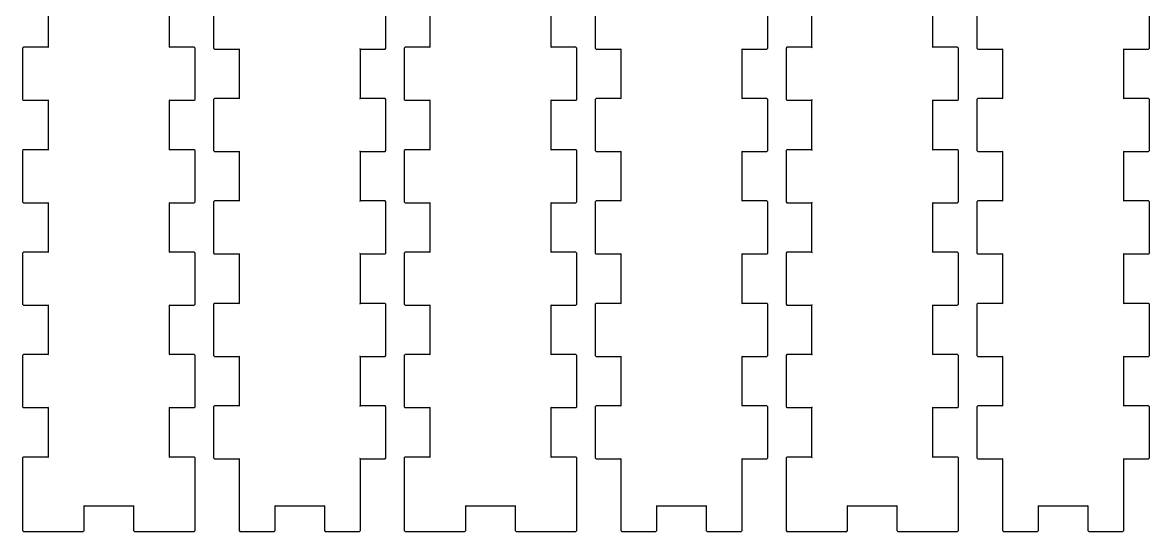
# Model space of a CAD drawing. Extents: x 9 to 592, y 22 to 392.
# Drawn here: x 460.1 to 592.2, y 161.9 to 221.5 of the extents above; entities that cross this region are included whole.
import ezdxf

# ---------------------------------------------------------------- set-up
doc = ezdxf.new("R2010")
doc.units = 0

msp = doc.modelspace()

# ---------------------------------------------------------------- linework, layer by layer
at = {"layer": 'Layer 1'}
for p, q in [((463.079, 224.376), (463.079, 218.596)), ((477.299, 218.596), (477.299, 224.376)), ((482.45, 224.486), (482.45, 218.486)), ((502.67, 218.486), (502.67, 224.486)), ((507.82, 224.376), (507.82, 218.596)), ((522.04, 218.596), (522.04, 224.376)), ((527.191, 224.486), (527.191, 218.486)), ((547.411, 218.486), (547.411, 224.486)), ((552.561, 224.376), (552.561, 218.596)), ((566.781, 218.596), (566.781, 224.376)), ((571.932, 224.486), (571.932, 218.486)), ((592.152, 218.486), (592.152, 224.486)), ((460.189, 218.596), (460.079, 218.486)), ((460.079, 218.486), (460.079, 212.486)), ((463.079, 218.596), (460.189, 218.596)), ((463.079, 218.596), (463.12025, 218.55475)), ((463.12025, 218.55475), (463.079, 218.596)), ((477.299, 218.596), (477.25775, 218.55475)), ((477.25775, 218.55475), (477.299, 218.596)), ((480.189, 218.596), (477.299, 218.596)), ((480.299, 218.486), (480.189, 218.596)), ((480.299, 212.486), (480.299, 218.486)), ((482.45, 218.486), (482.56, 218.376)), ((482.56, 218.376), (485.45, 218.376)), ((485.45, 218.376), (485.49125, 218.41725)), ((485.49125, 218.41725), (485.45, 218.376)), ((485.45, 218.376), (485.45, 212.596)), ((499.67, 218.376), (499.62875, 218.41725)), ((499.62875, 218.41725), (499.67, 218.376)), ((499.67, 212.596), (499.67, 218.376)), ((499.67, 218.376), (502.56, 218.376)), ((502.56, 218.376), (502.67, 218.486)), ((504.93, 218.596), (504.82, 218.486)), ((504.82, 218.486), (504.82, 212.486)), ((507.82, 218.596), (504.93, 218.596)), ((507.82, 218.596), (507.86125, 218.55475)), ((507.86125, 218.55475), (507.82, 218.596)), ((522.04, 218.596), (521.99875, 218.55475)), ((521.99875, 218.55475), (522.04, 218.596)), ((524.93, 218.596), (522.04, 218.596)), ((525.04, 218.486), (524.93, 218.596)), ((525.04, 212.486), (525.04, 218.486)), ((527.191, 218.486), (527.301, 218.376)), ((527.301, 218.376), (530.191, 218.376)), ((530.191, 218.376), (530.23225, 218.41725)), ((530.23225, 218.41725), (530.191, 218.376)), ((530.191, 218.376), (530.191, 212.596)), ((544.411, 218.376), (544.36975, 218.41725)), ((544.36975, 218.41725), (544.411, 218.376)), ((544.411, 212.596), (544.411, 218.376)), ((544.411, 218.376), (547.301, 218.376)), ((547.301, 218.376), (547.411, 218.486)), ((549.671, 218.596), (549.561, 218.486)), ((549.561, 218.486), (549.561, 212.486)), ((552.561, 218.596), (549.671, 218.596)), ((552.561, 218.596), (552.60225, 218.55475)), ((552.60225, 218.55475), (552.561, 218.596)), ((566.781, 218.596), (566.73975, 218.55475)), ((566.73975, 218.55475), (566.781, 218.596)), ((569.671, 218.596), (566.781, 218.596)), ((569.781, 218.486), (569.671, 218.596)), ((569.781, 212.486), (569.781, 218.486)), ((571.932, 218.486), (572.042, 218.376)), ((572.042, 218.376), (574.932, 218.376)), ((574.932, 218.376), (574.97325, 218.41725)), ((574.97325, 218.41725), (574.932, 218.376)), ((574.932, 218.376), (574.932, 212.596)), ((589.152, 218.376), (589.11075, 218.41725)), ((589.11075, 218.41725), (589.152, 218.376)), ((589.152, 212.596), (589.152, 218.376)), ((589.152, 218.376), (592.042, 218.376)), ((592.042, 218.376), (592.152, 218.486)), ((460.079, 212.486), (460.189, 212.376)), ((460.189, 212.376), (463.079, 212.376)), ((463.079, 212.376), (463.12025, 212.41725)), ((463.12025, 212.41725), (463.079, 212.376)), ((463.079, 212.376), (463.079, 206.596)), ((477.299, 212.376), (477.25775, 212.41725)), ((477.25775, 212.41725), (477.299, 212.376)), ((477.299, 206.596), (477.299, 212.376)), ((477.299, 212.376), (480.189, 212.376)), ((480.189, 212.376), (480.299, 212.486)), ((482.56, 212.596), (482.45, 212.486)), ((482.45, 212.486), (482.45, 206.486)), ((485.45, 212.596), (482.56, 212.596)), ((485.45, 212.596), (485.49125, 212.55475)), ((485.49125, 212.55475), (485.45, 212.596)), ((499.67, 212.596), (499.62875, 212.55475)), ((499.62875, 212.55475), (499.67, 212.596)), ((502.56, 212.596), (499.67, 212.596)), ((502.67, 212.486), (502.56, 212.596)), ((502.67, 206.486), (502.67, 212.486)), ((504.82, 212.486), (504.93, 212.376)), ((504.93, 212.376), (507.82, 212.376)), ((507.82, 212.376), (507.86125, 212.41725)), ((507.86125, 212.41725), (507.82, 212.376)), ((507.82, 212.376), (507.82, 206.596)), ((522.04, 212.376), (521.99875, 212.41725)), ((521.99875, 212.41725), (522.04, 212.376)), ((522.04, 206.596), (522.04, 212.376)), ((522.04, 212.376), (524.93, 212.376)), ((524.93, 212.376), (525.04, 212.486)), ((527.301, 212.596), (527.191, 212.486)), ((527.191, 212.486), (527.191, 206.486)), ((530.191, 212.596), (527.301, 212.596)), ((530.191, 212.596), (530.23225, 212.55475)), ((530.23225, 212.55475), (530.191, 212.596)), ((544.411, 212.596), (544.36975, 212.55475)), ((544.36975, 212.55475), (544.411, 212.596)), ((547.301, 212.596), (544.411, 212.596)), ((547.411, 212.486), (547.301, 212.596)), ((547.411, 206.486), (547.411, 212.486)), ((549.561, 212.486), (549.671, 212.376)), ((549.671, 212.376), (552.561, 212.376)), ((552.561, 212.376), (552.60225, 212.41725)), ((552.60225, 212.41725), (552.561, 212.376)), ((552.561, 212.376), (552.561, 206.596)), ((566.781, 212.376), (566.73975, 212.41725)), ((566.73975, 212.41725), (566.781, 212.376)), ((566.781, 206.596), (566.781, 212.376)), ((566.781, 212.376), (569.671, 212.376)), ((569.671, 212.376), (569.781, 212.486)), ((572.042, 212.596), (571.932, 212.486)), ((571.932, 212.486), (571.932, 206.486)), ((574.932, 212.596), (572.042, 212.596)), ((574.932, 212.596), (574.97325, 212.55475)), ((574.97325, 212.55475), (574.932, 212.596)), ((589.152, 212.596), (589.11075, 212.55475)), ((589.11075, 212.55475), (589.152, 212.596)), ((592.042, 212.596), (589.152, 212.596)), ((592.152, 212.486), (592.042, 212.596)), ((592.152, 206.486), (592.152, 212.486)), ((460.189, 206.596), (460.079, 206.486)), ((460.079, 206.486), (460.079, 200.486)), ((463.079, 206.596), (460.189, 206.596)), ((463.079, 206.596), (463.12025, 206.55475)), ((463.12025, 206.55475), (463.079, 206.596)), ((477.299, 206.596), (477.25775, 206.55475)), ((477.25775, 206.55475), (477.299, 206.596)), ((480.189, 206.596), (477.299, 206.596)), ((480.299, 206.486), (480.189, 206.596)), ((480.299, 200.486), (480.299, 206.486)), ((482.45, 206.486), (482.56, 206.376)), ((482.56, 206.376), (485.45, 206.376)), ((485.45, 206.376), (485.49125, 206.41725)), ((485.49125, 206.41725), (485.45, 206.376)), ((485.45, 206.376), (485.45, 200.596)), ((499.67, 206.376), (499.62875, 206.41725)), ((499.62875, 206.41725), (499.67, 206.376)), ((499.67, 200.596), (499.67, 206.376)), ((499.67, 206.376), (502.56, 206.376)), ((502.56, 206.376), (502.67, 206.486)), ((504.93, 206.596), (504.82, 206.486)), ((504.82, 206.486), (504.82, 200.486)), ((507.82, 206.596), (504.93, 206.596)), ((507.82, 206.596), (507.86125, 206.55475)), ((507.86125, 206.55475), (507.82, 206.596)), ((522.04, 206.596), (521.99875, 206.55475)), ((521.99875, 206.55475), (522.04, 206.596)), ((524.93, 206.596), (522.04, 206.596)), ((525.04, 206.486), (524.93, 206.596)), ((525.04, 200.486), (525.04, 206.486)), ((527.191, 206.486), (527.301, 206.376)), ((527.301, 206.376), (530.191, 206.376)), ((530.191, 206.376), (530.23225, 206.41725)), ((530.23225, 206.41725), (530.191, 206.376)), ((530.191, 206.376), (530.191, 200.596)), ((544.411, 206.376), (544.36975, 206.41725)), ((544.36975, 206.41725), (544.411, 206.376)), ((544.411, 200.596), (544.411, 206.376)), ((544.411, 206.376), (547.301, 206.376)), ((547.301, 206.376), (547.411, 206.486)), ((549.671, 206.596), (549.561, 206.486)), ((549.561, 206.486), (549.561, 200.486)), ((552.561, 206.596), (549.671, 206.596)), ((552.561, 206.596), (552.60225, 206.55475)), ((552.60225, 206.55475), (552.561, 206.596)), ((566.781, 206.596), (566.73975, 206.55475)), ((566.73975, 206.55475), (566.781, 206.596)), ((569.671, 206.596), (566.781, 206.596)), ((569.781, 206.486), (569.671, 206.596)), ((569.781, 200.486), (569.781, 206.486)), ((571.932, 206.486), (572.042, 206.376)), ((572.042, 206.376), (574.932, 206.376)), ((574.932, 206.376), (574.97325, 206.41725)), ((574.97325, 206.41725), (574.932, 206.376)), ((574.932, 206.376), (574.932, 200.596)), ((589.152, 206.376), (589.11075, 206.41725)), ((589.11075, 206.41725), (589.152, 206.376)), ((589.152, 200.596), (589.152, 206.376)), ((589.152, 206.376), (592.042, 206.376)), ((592.042, 206.376), (592.152, 206.486)), ((460.079, 200.486), (460.189, 200.376)), ((460.189, 200.376), (463.079, 200.376)), ((463.079, 200.376), (463.12025, 200.41725)), ((463.12025, 200.41725), (463.079, 200.376)), ((463.079, 200.376), (463.079, 194.596)), ((477.299, 200.376), (477.25775, 200.41725)), ((477.25775, 200.41725), (477.299, 200.376)), ((477.299, 194.596), (477.299, 200.376)), ((477.299, 200.376), (480.189, 200.376)), ((480.189, 200.376), (480.299, 200.486)), ((482.56, 200.596), (482.45, 200.486)), ((482.45, 200.486), (482.45, 194.486)), ((485.45, 200.596), (482.56, 200.596)), ((485.45, 200.596), (485.49125, 200.55475)), ((485.49125, 200.55475), (485.45, 200.596)), ((499.67, 200.596), (499.62875, 200.55475)), ((499.62875, 200.55475), (499.67, 200.596)), ((502.56, 200.596), (499.67, 200.596)), ((502.67, 200.486), (502.56, 200.596)), ((502.67, 194.486), (502.67, 200.486)), ((504.82, 200.486), (504.93, 200.376)), ((504.93, 200.376), (507.82, 200.376)), ((507.82, 200.376), (507.86125, 200.41725)), ((507.86125, 200.41725), (507.82, 200.376)), ((507.82, 200.376), (507.82, 194.596)), ((522.04, 200.376), (521.99875, 200.41725)), ((521.99875, 200.41725), (522.04, 200.376)), ((522.04, 194.596), (522.04, 200.376)), ((522.04, 200.376), (524.93, 200.376)), ((524.93, 200.376), (525.04, 200.486)), ((527.301, 200.596), (527.191, 200.486)), ((527.191, 200.486), (527.191, 194.486)), ((530.191, 200.596), (527.301, 200.596)), ((530.191, 200.596), (530.23225, 200.55475)), ((530.23225, 200.55475), (530.191, 200.596)), ((544.411, 200.596), (544.36975, 200.55475)), ((544.36975, 200.55475), (544.411, 200.596)), ((547.301, 200.596), (544.411, 200.596)), ((547.411, 200.486), (547.301, 200.596)), ((547.411, 194.486), (547.411, 200.486)), ((549.561, 200.486), (549.671, 200.376)), ((549.671, 200.376), (552.561, 200.376)), ((552.561, 200.376), (552.60225, 200.41725)), ((552.60225, 200.41725), (552.561, 200.376)), ((552.561, 200.376), (552.561, 194.596)), ((566.781, 200.376), (566.73975, 200.41725)), ((566.73975, 200.41725), (566.781, 200.376)), ((566.781, 194.596), (566.781, 200.376)), ((566.781, 200.376), (569.671, 200.376)), ((569.671, 200.376), (569.781, 200.486)), ((572.042, 200.596), (571.932, 200.486)), ((571.932, 200.486), (571.932, 194.486)), ((574.932, 200.596), (572.042, 200.596)), ((574.932, 200.596), (574.97325, 200.55475)), ((574.97325, 200.55475), (574.932, 200.596)), ((589.152, 200.596), (589.11075, 200.55475)), ((589.11075, 200.55475), (589.152, 200.596)), ((592.042, 200.596), (589.152, 200.596)), ((592.152, 200.486), (592.042, 200.596)), ((592.152, 194.486), (592.152, 200.486)), ((460.189, 194.596), (460.079, 194.486)), ((460.079, 194.486), (460.079, 188.486)), ((463.079, 194.596), (460.189, 194.596)), ((463.079, 194.596), (463.12025, 194.55475)), ((463.12025, 194.55475), (463.079, 194.596)), ((477.299, 194.596), (477.25775, 194.55475)), ((477.25775, 194.55475), (477.299, 194.596)), ((480.189, 194.596), (477.299, 194.596)), ((480.299, 194.486), (480.189, 194.596)), ((480.299, 188.486), (480.299, 194.486)), ((482.45, 194.486), (482.56, 194.376)), ((482.56, 194.376), (485.45, 194.376)), ((485.45, 194.376), (485.49125, 194.41725)), ((485.49125, 194.41725), (485.45, 194.376)), ((485.45, 194.376), (485.45, 188.596)), ((499.67, 194.376), (499.62875, 194.41725)), ((499.62875, 194.41725), (499.67, 194.376)), ((499.67, 188.596), (499.67, 194.376)), ((499.67, 194.376), (502.56, 194.376)), ((502.56, 194.376), (502.67, 194.486)), ((504.93, 194.596), (504.82, 194.486)), ((504.82, 194.486), (504.82, 188.486)), ((507.82, 194.596), (504.93, 194.596)), ((507.82, 194.596), (507.86125, 194.55475)), ((507.86125, 194.55475), (507.82, 194.596)), ((522.04, 194.596), (521.99875, 194.55475)), ((521.99875, 194.55475), (522.04, 194.596)), ((524.93, 194.596), (522.04, 194.596)), ((525.04, 194.486), (524.93, 194.596)), ((525.04, 188.486), (525.04, 194.486)), ((527.191, 194.486), (527.301, 194.376)), ((527.301, 194.376), (530.191, 194.376)), ((530.191, 194.376), (530.23225, 194.41725)), ((530.23225, 194.41725), (530.191, 194.376)), ((530.191, 194.376), (530.191, 188.596)), ((544.411, 194.376), (544.36975, 194.41725)), ((544.36975, 194.41725), (544.411, 194.376)), ((544.411, 188.596), (544.411, 194.376)), ((544.411, 194.376), (547.301, 194.376)), ((547.301, 194.376), (547.411, 194.486)), ((549.671, 194.596), (549.561, 194.486)), ((549.561, 194.486), (549.561, 188.486)), ((552.561, 194.596), (549.671, 194.596)), ((552.561, 194.596), (552.60225, 194.55475)), ((552.60225, 194.55475), (552.561, 194.596)), ((566.781, 194.596), (566.73975, 194.55475)), ((566.73975, 194.55475), (566.781, 194.596)), ((569.671, 194.596), (566.781, 194.596)), ((569.781, 194.486), (569.671, 194.596)), ((569.781, 188.486), (569.781, 194.486)), ((571.932, 194.486), (572.042, 194.376)), ((572.042, 194.376), (574.932, 194.376)), ((574.932, 194.376), (574.97325, 194.41725)), ((574.97325, 194.41725), (574.932, 194.376)), ((574.932, 194.376), (574.932, 188.596)), ((589.152, 194.376), (589.11075, 194.41725)), ((589.11075, 194.41725), (589.152, 194.376)), ((589.152, 188.596), (589.152, 194.376)), ((589.152, 194.376), (592.042, 194.376)), ((592.042, 194.376), (592.152, 194.486)), ((460.079, 188.486), (460.189, 188.376)), ((460.189, 188.376), (463.079, 188.376)), ((463.079, 188.376), (463.12025, 188.41725)), ((463.12025, 188.41725), (463.079, 188.376)), ((463.079, 188.376), (463.079, 182.596)), ((477.299, 188.376), (477.25775, 188.41725)), ((477.25775, 188.41725), (477.299, 188.376)), ((477.299, 182.596), (477.299, 188.376)), ((477.299, 188.376), (480.189, 188.376)), ((480.189, 188.376), (480.299, 188.486)), ((482.56, 188.596), (482.45, 188.486)), ((482.45, 188.486), (482.45, 182.486)), ((485.45, 188.596), (482.56, 188.596)), ((485.45, 188.596), (485.49125, 188.55475)), ((485.49125, 188.55475), (485.45, 188.596)), ((499.67, 188.596), (499.62875, 188.55475)), ((499.62875, 188.55475), (499.67, 188.596)), ((502.56, 188.596), (499.67, 188.596)), ((502.67, 188.486), (502.56, 188.596)), ((502.67, 182.486), (502.67, 188.486)), ((504.82, 188.486), (504.93, 188.376)), ((504.93, 188.376), (507.82, 188.376)), ((507.82, 188.376), (507.86125, 188.41725)), ((507.86125, 188.41725), (507.82, 188.376)), ((507.82, 188.376), (507.82, 182.596)), ((522.04, 188.376), (521.99875, 188.41725)), ((521.99875, 188.41725), (522.04, 188.376)), ((522.04, 182.596), (522.04, 188.376)), ((522.04, 188.376), (524.93, 188.376)), ((524.93, 188.376), (525.04, 188.486)), ((527.301, 188.596), (527.191, 188.486)), ((527.191, 188.486), (527.191, 182.486)), ((530.191, 188.596), (527.301, 188.596)), ((530.191, 188.596), (530.23225, 188.55475)), ((530.23225, 188.55475), (530.191, 188.596)), ((544.411, 188.596), (544.36975, 188.55475)), ((544.36975, 188.55475), (544.411, 188.596)), ((547.301, 188.596), (544.411, 188.596)), ((547.411, 188.486), (547.301, 188.596)), ((547.411, 182.486), (547.411, 188.486)), ((549.561, 188.486), (549.671, 188.376)), ((549.671, 188.376), (552.561, 188.376)), ((552.561, 188.376), (552.60225, 188.41725)), ((552.60225, 188.41725), (552.561, 188.376)), ((552.561, 188.376), (552.561, 182.596)), ((566.781, 188.376), (566.73975, 188.41725)), ((566.73975, 188.41725), (566.781, 188.376)), ((566.781, 182.596), (566.781, 188.376)), ((566.781, 188.376), (569.671, 188.376)), ((569.671, 188.376), (569.781, 188.486)), ((572.042, 188.596), (571.932, 188.486)), ((571.932, 188.486), (571.932, 182.486)), ((574.932, 188.596), (572.042, 188.596)), ((574.932, 188.596), (574.97325, 188.55475)), ((574.97325, 188.55475), (574.932, 188.596)), ((589.152, 188.596), (589.11075, 188.55475)), ((589.11075, 188.55475), (589.152, 188.596)), ((592.042, 188.596), (589.152, 188.596)), ((592.152, 188.486), (592.042, 188.596)), ((592.152, 182.486), (592.152, 188.486)), ((460.189, 182.596), (460.079, 182.486)), ((460.079, 182.486), (460.079, 176.486)), ((463.079, 182.596), (460.189, 182.596)), ((463.079, 182.596), (463.12025, 182.55475)), ((463.12025, 182.55475), (463.079, 182.596)), ((477.299, 182.596), (477.25775, 182.55475)), ((477.25775, 182.55475), (477.299, 182.596)), ((480.189, 182.596), (477.299, 182.596)), ((480.299, 182.486), (480.189, 182.596)), ((480.299, 176.486), (480.299, 182.486)), ((482.45, 182.486), (482.56, 182.376)), ((482.56, 182.376), (485.45, 182.376)), ((485.45, 182.376), (485.49125, 182.41725)), ((485.49125, 182.41725), (485.45, 182.376)), ((485.45, 182.376), (485.45, 176.596)), ((499.67, 182.376), (499.62875, 182.41725)), ((499.62875, 182.41725), (499.67, 182.376)), ((499.67, 176.596), (499.67, 182.376)), ((499.67, 182.376), (502.56, 182.376)), ((502.56, 182.376), (502.67, 182.486)), ((504.93, 182.596), (504.82, 182.486)), ((504.82, 182.486), (504.82, 176.486)), ((507.82, 182.596), (504.93, 182.596)), ((507.82, 182.596), (507.86125, 182.55475)), ((507.86125, 182.55475), (507.82, 182.596)), ((522.04, 182.596), (521.99875, 182.55475)), ((521.99875, 182.55475), (522.04, 182.596)), ((524.93, 182.596), (522.04, 182.596)), ((525.04, 182.486), (524.93, 182.596)), ((525.04, 176.486), (525.04, 182.486)), ((527.191, 182.486), (527.301, 182.376)), ((527.301, 182.376), (530.191, 182.376)), ((530.191, 182.376), (530.23225, 182.41725)), ((530.23225, 182.41725), (530.191, 182.376)), ((530.191, 182.376), (530.191, 176.596)), ((544.411, 182.376), (544.36975, 182.41725)), ((544.36975, 182.41725), (544.411, 182.376)), ((544.411, 176.596), (544.411, 182.376)), ((544.411, 182.376), (547.301, 182.376)), ((547.301, 182.376), (547.411, 182.486)), ((549.671, 182.596), (549.561, 182.486)), ((549.561, 182.486), (549.561, 176.486)), ((552.561, 182.596), (549.671, 182.596)), ((552.561, 182.596), (552.60225, 182.55475)), ((552.60225, 182.55475), (552.561, 182.596)), ((566.781, 182.596), (566.73975, 182.55475)), ((566.73975, 182.55475), (566.781, 182.596)), ((569.671, 182.596), (566.781, 182.596)), ((569.781, 182.486), (569.671, 182.596)), ((569.781, 176.486), (569.781, 182.486)), ((571.932, 182.486), (572.042, 182.376)), ((572.042, 182.376), (574.932, 182.376)), ((574.932, 182.376), (574.97325, 182.41725)), ((574.97325, 182.41725), (574.932, 182.376)), ((574.932, 182.376), (574.932, 176.596)), ((589.152, 182.376), (589.11075, 182.41725)), ((589.11075, 182.41725), (589.152, 182.376)), ((589.152, 176.596), (589.152, 182.376)), ((589.152, 182.376), (592.042, 182.376)), ((592.042, 182.376), (592.152, 182.486)), ((460.079, 176.486), (460.189, 176.376)), ((460.189, 176.376), (463.079, 176.376)), ((463.079, 176.376), (463.12025, 176.41725)), ((463.12025, 176.41725), (463.079, 176.376)), ((463.079, 176.376), (463.079, 170.596)), ((477.299, 176.376), (477.25775, 176.41725)), ((477.25775, 176.41725), (477.299, 176.376)), ((477.299, 170.596), (477.299, 176.376)), ((477.299, 176.376), (480.189, 176.376)), ((480.189, 176.376), (480.299, 176.486)), ((482.56, 176.596), (482.45, 176.486)), ((482.45, 176.486), (482.45, 170.486)), ((485.45, 176.596), (482.56, 176.596)), ((485.45, 176.596), (485.49125, 176.55475)), ((485.49125, 176.55475), (485.45, 176.596)), ((499.67, 176.596), (499.62875, 176.55475)), ((499.62875, 176.55475), (499.67, 176.596)), ((502.56, 176.596), (499.67, 176.596)), ((502.67, 176.486), (502.56, 176.596)), ((502.67, 170.486), (502.67, 176.486)), ((504.82, 176.486), (504.93, 176.376)), ((504.93, 176.376), (507.82, 176.376)), ((507.82, 176.376), (507.86125, 176.41725)), ((507.86125, 176.41725), (507.82, 176.376)), ((507.82, 176.376), (507.82, 170.596)), ((522.04, 176.376), (521.99875, 176.41725)), ((521.99875, 176.41725), (522.04, 176.376)), ((522.04, 170.596), (522.04, 176.376)), ((522.04, 176.376), (524.93, 176.376)), ((524.93, 176.376), (525.04, 176.486)), ((527.301, 176.596), (527.191, 176.486)), ((527.191, 176.486), (527.191, 170.486)), ((530.191, 176.596), (527.301, 176.596)), ((530.191, 176.596), (530.23225, 176.55475)), ((530.23225, 176.55475), (530.191, 176.596)), ((544.411, 176.596), (544.36975, 176.55475)), ((544.36975, 176.55475), (544.411, 176.596)), ((547.301, 176.596), (544.411, 176.596)), ((547.411, 176.486), (547.301, 176.596)), ((547.411, 170.486), (547.411, 176.486)), ((549.561, 176.486), (549.671, 176.376)), ((549.671, 176.376), (552.561, 176.376)), ((552.561, 176.376), (552.60225, 176.41725)), ((552.60225, 176.41725), (552.561, 176.376)), ((552.561, 176.376), (552.561, 170.596)), ((566.781, 176.376), (566.73975, 176.41725)), ((566.73975, 176.41725), (566.781, 176.376)), ((566.781, 170.596), (566.781, 176.376)), ((566.781, 176.376), (569.671, 176.376)), ((569.671, 176.376), (569.781, 176.486)), ((572.042, 176.596), (571.932, 176.486)), ((571.932, 176.486), (571.932, 170.486)), ((574.932, 176.596), (572.042, 176.596)), ((574.932, 176.596), (574.97325, 176.55475)), ((574.97325, 176.55475), (574.932, 176.596)), ((589.152, 176.596), (589.11075, 176.55475)), ((589.11075, 176.55475), (589.152, 176.596)), ((592.042, 176.596), (589.152, 176.596)), ((592.152, 176.486), (592.042, 176.596)), ((592.152, 170.486), (592.152, 176.486)), ((460.189, 170.596), (460.079, 170.486)), ((460.079, 170.486), (460.079, 161.986)), ((463.079, 170.596), (460.189, 170.596)), ((463.079, 170.596), (463.12025, 170.55475)), ((463.12025, 170.55475), (463.079, 170.596)), ((477.299, 170.596), (477.25775, 170.55475)), ((477.25775, 170.55475), (477.299, 170.596)), ((480.189, 170.596), (477.299, 170.596)), ((480.299, 170.486), (480.189, 170.596)), ((480.299, 161.986), (480.299, 170.486)), ((482.45, 170.486), (482.56, 170.376)), ((482.56, 170.376), (485.45, 170.376)), ((485.45, 170.376), (485.49125, 170.41725)), ((485.49125, 170.41725), (485.45, 170.376)), ((485.45, 170.376), (485.45, 161.986)), ((499.67, 170.376), (499.62875, 170.41725)), ((499.62875, 170.41725), (499.67, 170.376)), ((499.67, 161.986), (499.67, 170.376)), ((499.67, 170.376), (502.56, 170.376)), ((502.56, 170.376), (502.67, 170.486)), ((504.93, 170.596), (504.82, 170.486)), ((504.82, 170.486), (504.82, 161.986)), ((507.82, 170.596), (504.93, 170.596)), ((507.82, 170.596), (507.86125, 170.55475)), ((507.86125, 170.55475), (507.82, 170.596)), ((522.04, 170.596), (521.99875, 170.55475)), ((521.99875, 170.55475), (522.04, 170.596)), ((524.93, 170.596), (522.04, 170.596)), ((525.04, 170.486), (524.93, 170.596)), ((525.04, 161.986), (525.04, 170.486)), ((527.191, 170.486), (527.301, 170.376)), ((527.301, 170.376), (530.191, 170.376)), ((530.191, 170.376), (530.23225, 170.41725)), ((530.23225, 170.41725), (530.191, 170.376)), ((530.191, 170.376), (530.191, 161.986)), ((544.411, 170.376), (544.36975, 170.41725)), ((544.36975, 170.41725), (544.411, 170.376)), ((544.411, 161.986), (544.411, 170.376)), ((544.411, 170.376), (547.301, 170.376)), ((547.301, 170.376), (547.411, 170.486)), ((549.671, 170.596), (549.561, 170.486)), ((549.561, 170.486), (549.561, 161.986)), ((552.561, 170.596), (549.671, 170.596)), ((552.561, 170.596), (552.60225, 170.55475)), ((552.60225, 170.55475), (552.561, 170.596)), ((566.781, 170.596), (566.73975, 170.55475)), ((566.73975, 170.55475), (566.781, 170.596)), ((569.671, 170.596), (566.781, 170.596)), ((569.781, 170.486), (569.671, 170.596)), ((569.781, 161.986), (569.781, 170.486)), ((571.932, 170.486), (572.042, 170.376)), ((572.042, 170.376), (574.932, 170.376)), ((574.932, 170.376), (574.97325, 170.41725)), ((574.97325, 170.41725), (574.932, 170.376)), ((574.932, 170.376), (574.932, 161.986)), ((589.152, 170.376), (589.11075, 170.41725)), ((589.11075, 170.41725), (589.152, 170.376)), ((589.152, 161.986), (589.152, 170.376)), ((589.152, 170.376), (592.042, 170.376)), ((592.042, 170.376), (592.152, 170.486)), ((467.299, 164.876), (467.25775, 164.91725)), ((467.25775, 164.91725), (467.299, 164.876)), ((467.299, 161.986), (467.299, 164.876)), ((467.299, 164.876), (473.079, 164.876)), ((473.079, 164.876), (473.12025, 164.91725)), ((473.12025, 164.91725), (473.079, 164.876)), ((473.079, 164.876), (473.079, 161.986)), ((489.67, 164.876), (489.62875, 164.91725)), ((489.62875, 164.91725), (489.67, 164.876)), ((489.67, 161.986), (489.67, 164.876)), ((489.67, 164.876), (495.45, 164.876)), ((495.45, 164.876), (495.49125, 164.91725)), ((495.49125, 164.91725), (495.45, 164.876)), ((495.45, 164.876), (495.45, 161.986)), ((512.04, 164.876), (511.99875, 164.91725)), ((511.99875, 164.91725), (512.04, 164.876)), ((512.04, 161.986), (512.04, 164.876)), ((512.04, 164.876), (517.82, 164.876)), ((517.82, 164.876), (517.86125, 164.91725)), ((517.86125, 164.91725), (517.82, 164.876)), ((517.82, 164.876), (517.82, 161.986)), ((534.411, 164.876), (534.36975, 164.91725)), ((534.36975, 164.91725), (534.411, 164.876)), ((534.411, 161.986), (534.411, 164.876)), ((534.411, 164.876), (540.191, 164.876)), ((540.191, 164.876), (540.23225, 164.91725)), ((540.23225, 164.91725), (540.191, 164.876)), ((540.191, 164.876), (540.191, 161.986)), ((556.781, 164.876), (556.73975, 164.91725)), ((556.73975, 164.91725), (556.781, 164.876)), ((556.781, 161.986), (556.781, 164.876)), ((556.781, 164.876), (562.561, 164.876)), ((562.561, 164.876), (562.60225, 164.91725)), ((562.60225, 164.91725), (562.561, 164.876)), ((562.561, 164.876), (562.561, 161.986)), ((579.152, 164.876), (579.11075, 164.91725)), ((579.11075, 164.91725), (579.152, 164.876)), ((579.152, 161.986), (579.152, 164.876)), ((579.152, 164.876), (584.932, 164.876)), ((584.932, 164.876), (584.97325, 164.91725)), ((584.97325, 164.91725), (584.932, 164.876)), ((584.932, 164.876), (584.932, 161.986)), ((460.079, 161.986), (460.189, 161.876)), ((460.189, 161.876), (463.189, 161.876)), ((463.189, 161.876), (467.189, 161.876)), ((467.189, 161.876), (467.299, 161.986)), ((473.079, 161.986), (473.189, 161.876)), ((473.189, 161.876), (477.189, 161.876)), ((477.189, 161.876), (480.189, 161.876)), ((480.189, 161.876), (480.299, 161.986)), ((485.45, 161.986), (485.56, 161.876)), ((485.56, 161.876), (489.56, 161.876)), ((489.56, 161.876), (489.67, 161.986)), ((495.45, 161.986), (495.56, 161.876)), ((495.56, 161.876), (499.56, 161.876)), ((499.56, 161.876), (499.67, 161.986)), ((504.82, 161.986), (504.93, 161.876)), ((504.93, 161.876), (507.93, 161.876)), ((507.93, 161.876), (511.93, 161.876)), ((511.93, 161.876), (512.04, 161.986)), ((517.82, 161.986), (517.93, 161.876)), ((517.93, 161.876), (521.93, 161.876)), ((521.93, 161.876), (524.93, 161.876)), ((524.93, 161.876), (525.04, 161.986)), ((530.191, 161.986), (530.301, 161.876)), ((530.301, 161.876), (534.301, 161.876)), ((534.301, 161.876), (534.411, 161.986)), ((540.191, 161.986), (540.301, 161.876)), ((540.301, 161.876), (544.301, 161.876)), ((544.301, 161.876), (544.411, 161.986)), ((549.561, 161.986), (549.671, 161.876)), ((549.671, 161.876), (552.671, 161.876)), ((552.671, 161.876), (556.671, 161.876)), ((556.671, 161.876), (556.781, 161.986)), ((562.561, 161.986), (562.671, 161.876)), ((562.671, 161.876), (566.671, 161.876)), ((566.671, 161.876), (569.671, 161.876)), ((569.671, 161.876), (569.781, 161.986)), ((574.932, 161.986), (575.042, 161.876)), ((575.042, 161.876), (579.042, 161.876)), ((579.042, 161.876), (579.152, 161.986)), ((584.932, 161.986), (585.042, 161.876)), ((585.042, 161.876), (589.042, 161.876)), ((589.042, 161.876), (589.152, 161.986))]:
    msp.add_line(p, q, dxfattribs=at)

doc.saveas('drawing.dxf')
